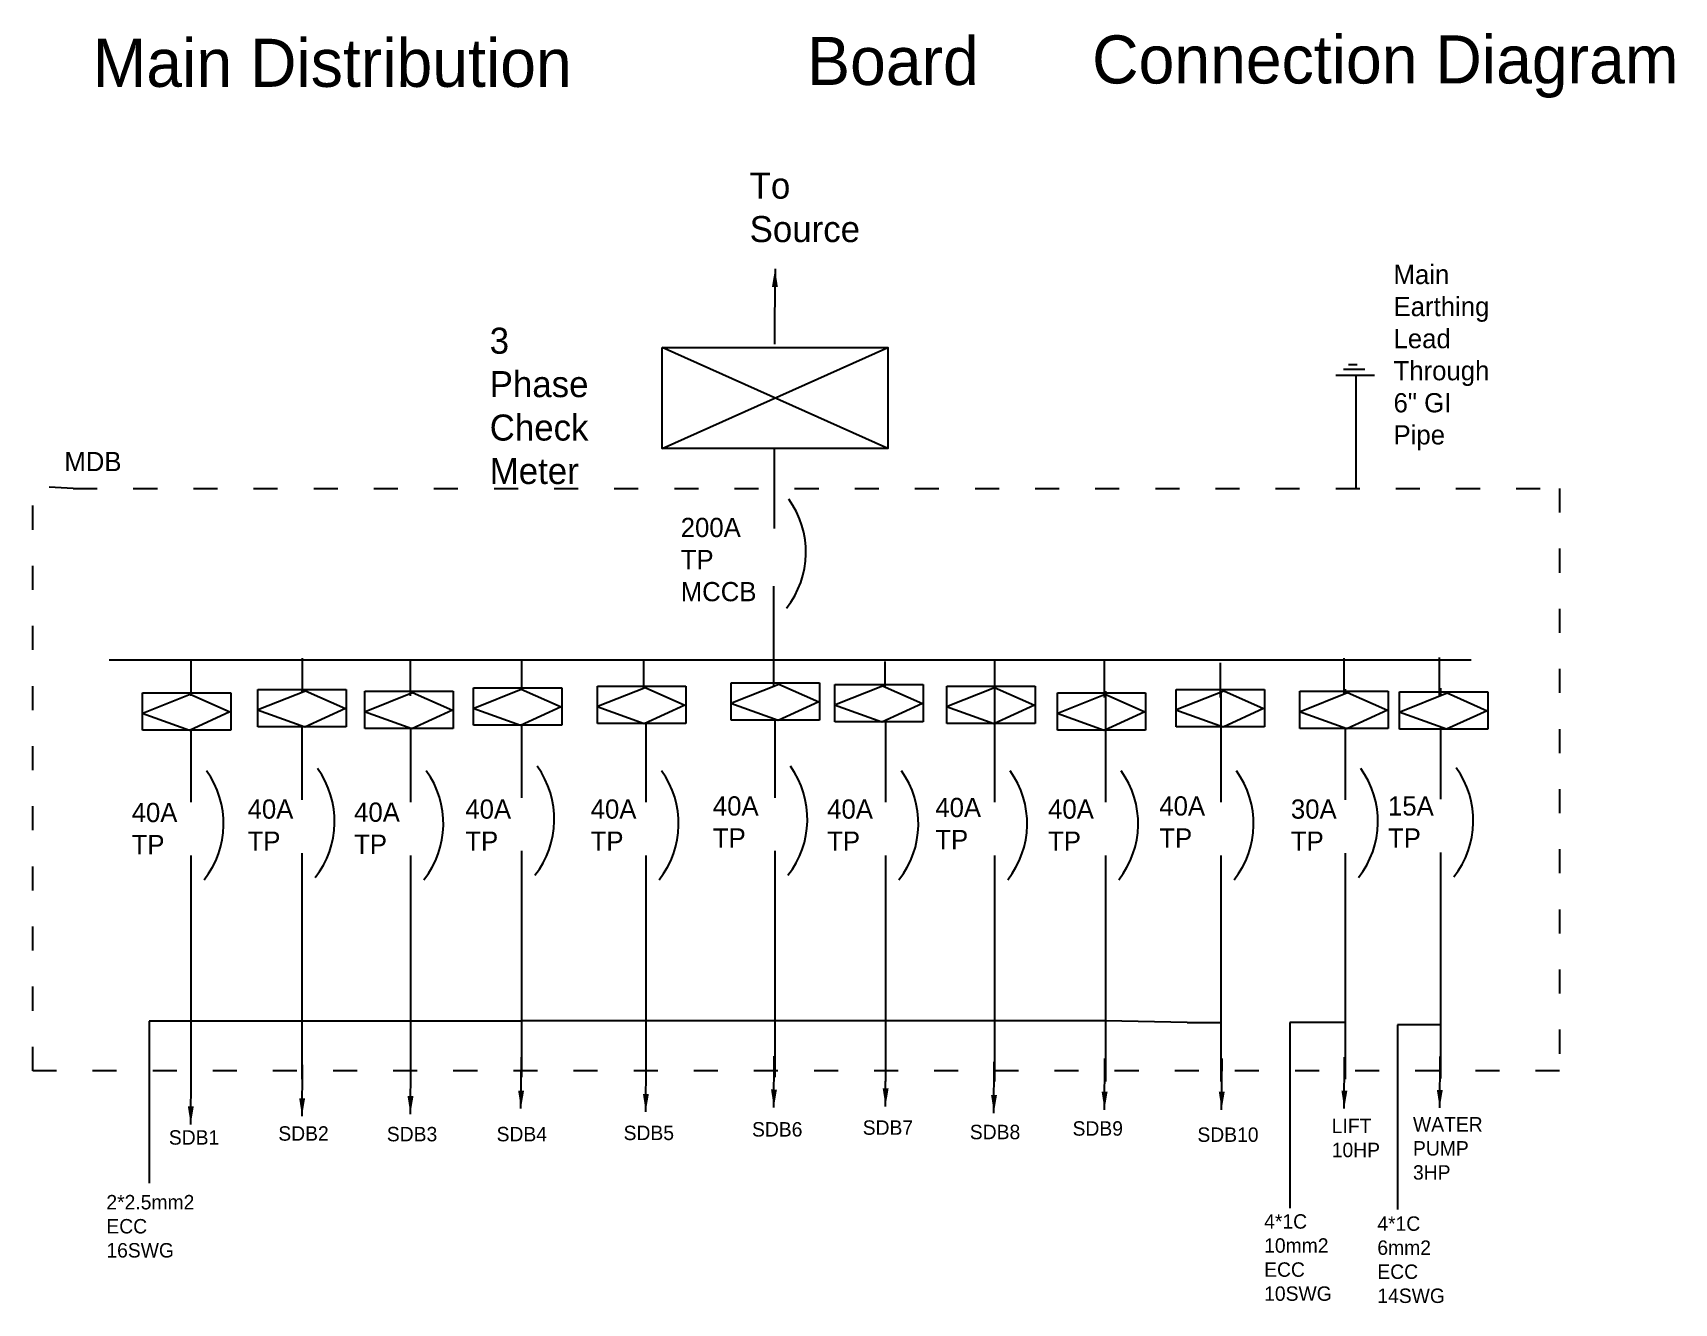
# Model space of a CAD drawing. Header units: inches. Extents: x 183 to 1002, y 223 to 857.
import ezdxf

# ---------------------------------------------------------------- set-up
doc = ezdxf.new("R2010")
doc.units = ezdxf.units.IN
doc.header["$MEASUREMENT"] = 0
doc.linetypes.add('ACAD_ISO03W100', pattern=[30, 12, -18])
doc.dimstyles.get("Standard").update_dxf_attribs({"dimtxt": 0.18, "dimasz": 0.18, "dimexe": 0.18, "dimexo": 0.0625, "dimgap": 0.09, "dimtad": 0, "dimtih": 1, "dimtoh": 1, "dimdec": 4, "dimzin": 0, "dimdsep": 46, "dimtxsty": 'Standard', "dimcen": 0.09, "dimadec": 0, "dimazin": 0, "dimtfac": 1, "dimtdec": 4, "dimtofl": 0, "dimtmove": 0, "dimatfit": 3, "dimfxl": 1, "dimtolj": 1, "dimtzin": 0, "dimarcsym": 0})

# ---------------------------------------------------------------- blocks, each defined once
blk = doc.blocks.new('distribution_board')
for p, q in [((188.77, 545.53), (76.19, 595.93)), ((76.19, 545.53), (188.77, 595.93))]:
    blk.add_line(p, q)
blk.add_lwpolyline([(76.19, 595.93), (188.77, 595.93), (188.77, 545.53), (76.19, 545.53)], close=True)

msp = doc.modelspace()

# ---------------------------------------------------------------- linework, layer by layer
at = {"linetype": 'ACAD_ISO03W100'}
for p, q in [((553.28, 713.33), (553.28, 699.69)), ((183.11, 338.8), (183.11, 630.44)), ((203.25, 629.33), (183.11, 630.44)), ((203.25, 629.33), (944.93, 629.33)), ((944.93, 629.33), (944.93, 338.8)), ((944.93, 338.8), (183.11, 338.8))]:
    msp.add_line(p, q, dxfattribs=at)
for p, q in [((837.14, 688.85), (847.78, 688.85)), ((839.56, 691.27), (843.91, 691.27)), ((833.27, 685.95), (852.62, 685.95)), ((843.39, 629.84), (843.39, 685.7)), ((553.06, 649.29), (553.06, 609.31)), ((552.92, 530.72), (552.92, 580.56)), ((262.14, 525.9), (262.14, 543.86)), ((317.64, 527.46), (317.64, 544.64)), ((371.58, 525.9), (371.58, 543.86)), ((427.07, 529.09), (427.07, 543.86)), ((488.05, 529.8), (488.05, 543.86)), ((608.42, 530.28), (608.42, 543.08)), ((663.14, 525.12), (663.14, 543.86)), ((717.86, 525.12), (717.86, 543.86)), ((775.7, 525.12), (775.7, 542.3)), ((837.45, 526.85), (837.45, 544.64)), ((865.51, 543.94), (900.77, 543.94)), ((885.08, 525.49), (885.08, 545.01)), ((237.8, 527.34), (281.87, 527.34)), ((237.8, 508.69), (237.8, 527.34)), ((238.38, 517.49), (261.59, 526.69)), ((261.59, 526.69), (281.48, 517.86)), ((261.99, 528.16), (261.99, 526.51)), ((281.87, 527.34), (281.87, 508.69)), ((295.39, 529), (339.46, 529)), ((295.39, 510.35), (295.39, 529)), ((295.97, 519.16), (319.18, 528.36)), ((317.37, 529.27), (317.37, 527.64)), ((319.18, 528.36), (339.07, 519.53)), ((339.46, 529), (339.46, 510.35)), ((348.8, 528.17), (392.87, 528.17)), ((348.8, 509.52), (348.8, 528.17)), ((349.39, 518.32), (372.6, 527.52)), ((371.64, 528.16), (371.64, 527.14)), ((372.6, 527.52), (392.49, 518.69)), ((392.87, 528.17), (392.87, 509.52)), ((403.06, 529.84), (447.12, 529.84)), ((403.06, 511.19), (403.06, 529.84)), ((403.64, 519.99), (426.85, 529.19)), ((426.85, 529.19), (446.74, 520.36)), ((427.02, 530.38), (427.02, 529.11)), ((447.12, 529.84), (447.12, 511.19)), ((464.82, 530.67), (508.89, 530.67)), ((464.82, 512.02), (464.82, 530.67)), ((465.4, 520.83), (488.61, 530.02)), ((488.61, 530.02), (508.5, 521.19)), ((508.89, 530.67), (508.89, 512.02)), ((531.59, 532.34), (575.66, 532.34)), ((531.59, 513.69), (531.59, 532.34)), ((532.17, 522.49), (555.38, 531.69)), ((555.38, 531.69), (575.28, 522.86)), ((575.66, 532.34), (575.66, 513.69)), ((583.34, 531.51), (627.4, 531.51)), ((583.34, 512.85), (583.34, 531.51)), ((583.92, 521.66), (607.13, 530.86)), ((607.13, 530.86), (627.02, 522.03)), ((627.4, 531.51), (627.4, 512.85)), ((639.26, 530.67), (683.33, 530.67)), ((639.26, 512.02), (639.26, 530.67)), ((639.84, 520.83), (663.05, 530.02)), ((662.94, 528.16), (662.94, 472.85)), ((663.05, 530.02), (682.94, 521.19)), ((683.33, 530.67), (683.33, 512.02)), ((694.34, 527.34), (738.41, 527.34)), ((694.34, 508.69), (694.34, 527.34)), ((694.93, 517.49), (718.14, 526.69)), ((718.14, 526.69), (738.03, 517.86)), ((718.32, 528.16), (718.32, 472.85)), ((738.41, 527.34), (738.41, 508.69)), ((753.6, 529), (797.67, 529)), ((753.6, 510.35), (753.6, 529)), ((754.19, 519.16), (777.4, 528.36)), ((775.92, 528.16), (775.92, 472.85)), ((777.4, 528.36), (797.29, 519.53)), ((797.67, 529), (797.67, 510.35)), ((815.37, 528.17), (859.43, 528.17)), ((815.37, 509.52), (815.37, 528.17)), ((815.95, 518.32), (839.16, 527.52)), ((837.95, 529.27), (837.95, 527.04)), ((839.16, 527.52), (859.05, 518.69)), ((859.43, 528.17), (859.43, 509.52)), ((865.1, 527.95), (909.16, 527.95)), ((865.1, 509.3), (865.1, 527.95)), ((865.68, 518.11), (888.89, 527.31)), ((885.57, 529.64), (885.57, 525.99)), ((888.89, 527.31), (908.78, 518.48)), ((909.16, 527.95), (909.16, 509.3)), ((261.22, 508.66), (237.65, 517.12)), ((281.48, 517.86), (261.22, 508.66)), ((318.81, 510.33), (295.24, 518.79)), ((339.07, 519.53), (318.81, 510.33)), ((372.23, 509.49), (348.65, 517.96)), ((392.49, 518.69), (372.23, 509.49)), ((426.48, 511.16), (402.9, 519.62)), ((446.74, 520.36), (426.48, 511.16)), ((488.24, 511.99), (464.67, 520.46)), ((508.5, 521.19), (488.24, 511.99)), ((555.01, 513.66), (531.44, 522.12)), ((575.28, 522.86), (555.01, 513.66)), ((606.76, 512.83), (583.19, 521.29)), ((627.02, 522.03), (606.76, 512.83)), ((662.68, 511.99), (639.11, 520.46)), ((682.94, 521.19), (662.68, 511.99)), ((717.77, 508.66), (694.19, 517.12)), ((738.03, 517.86), (717.77, 508.66)), ((777.03, 510.33), (753.45, 518.79)), ((797.29, 519.53), (777.03, 510.33)), ((838.79, 509.49), (815.21, 517.96)), ((859.05, 518.69), (838.79, 509.49)), ((888.52, 509.28), (864.95, 517.74)), ((908.78, 518.48), (888.52, 509.28)), ((281.87, 508.69), (237.8, 508.69)), ((261.99, 509.01), (261.99, 472.85)), ((339.46, 510.35), (295.39, 510.35)), ((317.37, 510.85), (317.37, 473.95)), ((392.87, 509.52), (348.8, 509.52)), ((371.64, 509.7), (371.64, 472.85)), ((447.12, 511.19), (403.06, 511.19)), ((427.02, 511.41), (427.02, 475.06)), ((508.89, 512.02), (464.82, 512.02)), ((489.05, 512.36), (489.05, 472.85)), ((575.66, 513.69), (531.59, 513.69)), ((553.29, 514.28), (553.29, 475.06)), ((627.4, 512.85), (583.34, 512.85)), ((608.67, 513.69), (608.67, 472.85)), ((683.33, 512.02), (639.26, 512.02)), ((738.41, 508.69), (694.34, 508.69)), ((797.67, 510.35), (753.6, 510.35)), ((859.43, 509.52), (815.37, 509.52)), ((837.95, 509.8), (837.95, 473.95)), ((909.16, 509.3), (865.1, 509.3)), ((885.57, 510.34), (885.57, 474.32)), ((261.99, 446.29), (261.99, 333.45)), ((317.37, 447.4), (317.37, 334.55)), ((371.64, 446.29), (371.64, 333.45)), ((427.02, 448.51), (427.02, 335.66)), ((489.05, 446.29), (489.05, 333.45)), ((553.29, 448.51), (553.29, 335.66)), ((608.67, 446.29), (608.67, 333.45)), ((662.94, 446.29), (662.94, 333.45)), ((718.32, 446.29), (718.32, 333.45)), ((775.92, 446.29), (775.92, 333.45)), ((837.95, 447.4), (837.95, 334.55)), ((885.57, 447.77), (885.57, 334.92)), ((426.89, 363.57), (241.16, 363.57)), ((241.16, 363.57), (241.16, 282.81)), ((470.93, 363.79), (426.89, 363.79)), ((718.44, 363.79), (470.93, 363.79)), ((759.13, 362.96), (718.32, 363.79)), ((759.13, 362.96), (775.55, 362.96)), ((837.83, 362.94), (810.43, 362.94)), ((810.43, 362.94), (810.43, 270.24)), ((885.16, 361.69), (863.99, 361.69)), ((863.99, 361.69), (863.99, 269.62))]:
    msp.add_line(p, q)
at = {"linetype": 'ByBlock'}
msp.add_line((221.15, 543.94), (865.51, 543.94), dxfattribs=at)
for centre in [(523.6, 597.6), (233.06, 462.1), (288.44, 463.21), (342.71, 462.1), (398.09, 464.31), (460.12, 462.1), (524.36, 464.31), (579.74, 462.1), (634.02, 462.1), (689.4, 462.1), (746.99, 462.1), (809.02, 463.21), (856.64, 463.57)]:
    msp.add_arc(centre, 45.26, 321.81701, 35.70814)

# ---------------------------------------------------------------- block references
at = {"linetype": 'ACAD_ISO03W100'}
msp.add_blockref('distribution_board', (421.04, 103.76), dxfattribs=at)

# ---------------------------------------------------------------- texts
at = {"linetype": 'ACAD_ISO03W100', "char_height": 24, "attachment_point": 1}
for s, insert, width in [('Main Distribution', (213.02, 853.75), 549.8133), ('Board', (569.49, 854.68), 411.6), ('Connection Diagram\\P', (711.69, 855.43), 411.6)]:
    msp.add_mtext(s, dxfattribs=dict(at, insert=insert, width=width))
at = {"width": 29.4995, "attachment_point": 1}
for s, insert, char_height in [('To Source', (540.8, 786.97), 13), ('Main Earthing Lead Through 6" GI Pipe', (862.1, 740.95), 9.6), ('3 Phase Check Meter', (411.09, 709.6), 13), ('MDB', (198.84, 647.6), 9.6), ('200A TP MCCB', (506.41, 614.7), 9.6), ('40A TP', (522.44, 475.76), 9.6), ('40A TP', (633.44, 474.98), 9.6), ('40A TP', (745.22, 475.76), 9.6), ('15A TP', (859.34, 475.76), 9.6), ('40A TP', (232.42, 472.48), 9.6), ('40A TP', (290.28, 474.2), 9.6), ('40A TP', (343.44, 472.64), 9.6), ('40A TP', (398.93, 474.2), 9.6), ('40A TP', (461.47, 474.2), 9.6), ('40A TP', (579.5, 474.2), 9.6), ('40A TP', (689.72, 474.2), 9.6), ('30A TP', (810.88, 474.2), 9.6), ('SDB5', (477.91, 311.42), 7.2), ('SDB6', (541.98, 313.19), 7.2), ('SDB7', (597.21, 314.07), 7.2), ('SDB8', (650.67, 311.86), 7.2), ('SDB9', (701.93, 313.63), 7.2), ('LIFT\\P10HP', (831.26, 314.9), 7.2), ('WATER PUMP\\P3HP', (871.81, 315.7), 7.2), ('SDB1', (250.99, 309.15), 7.2), ('SDB2', (305.61, 311.12), 7.2), ('SDB3', (359.76, 310.81), 7.2), ('SDB4', (414.53, 310.81), 7.2), ('SDB10', (764.23, 310.54), 7.2), ('2*2.5mm2\\PECC\\P16SWG', (219.82, 276.84), 7.2), ('4*1C\\P10mm2\\PECC\\P10SWG', (797.54, 267.23), 7.2), ('4*1C\\P6mm2\\PECC\\P14SWG', (854.02, 266.16), 7.2)]:
    msp.add_mtext(s, dxfattribs=dict(at, insert=insert, char_height=char_height))

# ---------------------------------------------------------------- leaders
for points in [[(553.47, 738.93), (553.28, 713.33)], [(426.69, 319.92), (426.88, 345.52)], [(552.88, 320.47), (553.07, 346.07)], [(608.6, 321.01), (608.79, 346.62)], [(717.86, 319.37), (718.05, 344.98)], [(776.31, 319.37), (776.5, 344.98)], [(837.5, 319.92), (837.69, 345.52)], [(885.12, 320.29), (885.31, 345.89)], [(261.89, 312.04), (262.08, 337.64)], [(317.43, 316.1), (317.62, 341.7)], [(371.51, 317.19), (371.7, 342.8)], [(488.96, 318.28), (489.15, 343.89)], [(662.68, 317.74), (662.87, 343.34)]]:
    msp.add_leader(points, dimstyle='Standard', override={"dimasz": 9, "dimgap": 0.09, "dimtad": 0})

doc.saveas('drawing.dxf')
